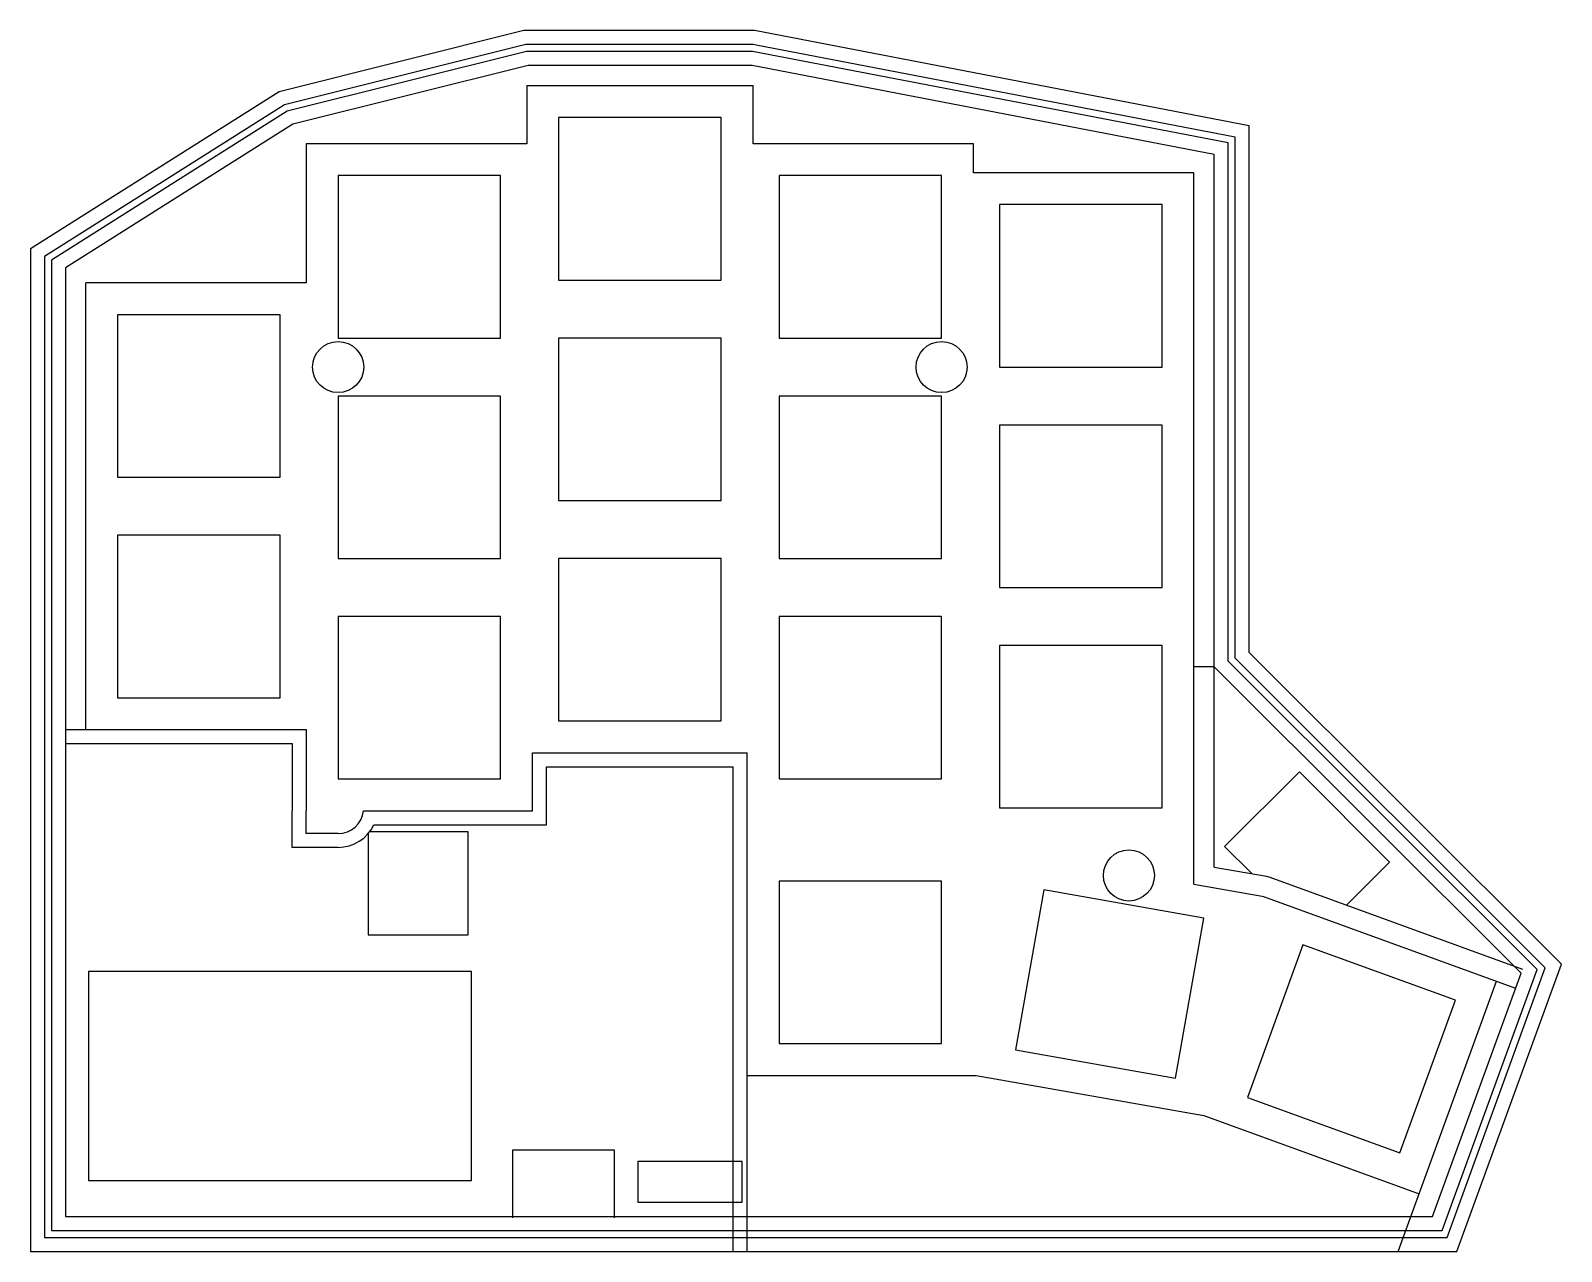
# Model space of a CAD drawing. Header units: millimetres. Extents: x 156 to 287, y -116 to -11.
import ezdxf

# ---------------------------------------------------------------- set-up
doc = ezdxf.new("R2010")
doc.units = ezdxf.units.MM
doc.layers.get('0').update_dxf_attribs({"linetype": 'CONTINUOUS'})

msp = doc.modelspace()

# ---------------------------------------------------------------- linework, layer by layer
for p, q in [((217.75, -15.25), (198.25, -15.25)), ((198.25, -15.25), (198.25, -20.25)), ((217.75, -20.25), (217.75, -15.25)), ((198.25, -20.25), (179.25, -20.25)), ((179.25, -20.25), (179.25, -32.25)), ((236.75, -20.25), (217.75, -20.25)), ((236.75, -22.75), (236.75, -20.25)), ((255.75, -22.75), (236.75, -22.75)), ((255.75, -65.34), (255.75, -22.75)), ((160.25, -70.75), (160.25, -32.25)), ((179.25, -32.25), (160.25, -32.25)), ((257.5, -65.34), (255.75, -65.34)), ((255.75, -84.06), (255.75, -65.34)), ((257.5, -82.59), (257.5, -65.34)), ((158.5, -70.75), (179.25, -70.75)), ((179.25, -70.75), (179.25, -77.75)), ((158.5, -71.95), (178.05, -71.95)), ((178.05, -71.95), (178.05, -77.75)), ((198.75, -77.75), (198.75, -72.75)), ((198.75, -72.75), (217.25, -72.75)), ((217.25, -115.72), (217.25, -72.75)), ((199.95, -78.95), (199.95, -73.95)), ((199.95, -73.95), (216.05, -73.95)), ((216.05, -115.72), (216.05, -73.95)), ((264.83, -74.39), (258.39, -80.83)), ((272.61, -82.17), (264.83, -74.39)), ((178.05, -80.9), (178.05, -77.75)), ((179.25, -79.7), (179.25, -77.75)), ((184.19, -77.75), (198.75, -77.75)), ((185.08, -78.95), (199.95, -78.95)), ((182, -79.7), (179.25, -79.7)), ((184.6, -79.69), (184.6, -88.45)), ((193.2, -79.55), (184.71, -79.55)), ((193.2, -88.45), (193.2, -79.55)), ((182, -80.9), (178.05, -80.9)), ((258.39, -80.83), (260.73, -83.16)), ((257.5, -82.59), (261.99, -83.38)), ((268.9, -85.87), (272.61, -82.17)), ((255.75, -84.06), (261.61, -85.09)), ((261.99, -83.38), (262.28, -83.46)), ((262.28, -83.46), (284.06, -91.39)), ((261.61, -85.09), (261.75, -85.13)), ((261.75, -85.13), (283.46, -93.03)), ((184.6, -88.45), (193.2, -88.45)), ((273.34, -115.72), (281.82, -92.43)), ((217.25, -100.55), (236.97, -100.55)), ((236.97, -100.55), (256.61, -104.01)), ((256.61, -104.01), (275.15, -110.76)), ((197.03, -106.99), (197.03, -112.84)), ((205.82, -106.99), (197.03, -106.99)), ((205.82, -112.84), (205.82, -106.99))]:
    msp.add_line(p, q)
for points in [[(155.5, -115.72), (278.4, -115.72), (287.41, -90.96), (260.5, -64.09), (260.5, -18.7), (217.88, -10.5), (198.01, -10.5), (176.91, -15.78), (155.5, -29.3)], [(156.7, -114.52), (277.56, -114.52), (286.02, -91.27), (259.3, -64.59), (259.3, -19.69), (218.03, -11.75), (217.77, -11.7), (198.16, -11.7), (177.38, -16.89), (156.7, -29.96)], [(157.3, -113.92), (277.14, -113.92), (285.32, -91.42), (258.7, -64.84), (258.7, -20.18), (217.71, -12.3), (198.23, -12.3), (177.62, -17.45), (157.3, -30.29)], [(158.5, -112.72), (276.29, -112.72), (283.93, -91.73), (257.5, -65.34), (257.5, -21.17), (217.69, -13.52), (217.6, -13.5), (198.38, -13.5), (178.1, -18.57), (158.5, -30.95)], [(201, -32), (215, -32), (215, -18), (201, -18)], [(182, -37), (196, -37), (196, -23), (182, -23)], [(220, -37), (234, -37), (234, -23), (220, -23)], [(239, -39.5), (253, -39.5), (253, -25.5), (239, -25.5)], [(163, -49), (177, -49), (177, -35), (163, -35)], [(201, -51), (215, -51), (215, -37), (201, -37)], [(182, -56), (196, -56), (196, -42), (182, -42)], [(220, -56), (234, -56), (234, -42), (220, -42)], [(239, -58.5), (253, -58.5), (253, -44.5), (239, -44.5)], [(163, -68), (177, -68), (177, -54), (163, -54)], [(201, -70), (215, -70), (215, -56), (201, -56)], [(182, -75), (196, -75), (196, -61), (182, -61)], [(220, -75), (234, -75), (234, -61), (220, -61)], [(239, -77.5), (253, -77.5), (253, -63.5), (239, -63.5)], [(220, -97.8), (234, -97.8), (234, -83.8), (220, -83.8)], [(240.38, -98.36), (254.16, -100.79), (256.6, -87), (242.81, -84.57)], [(260.35, -102.45), (273.5, -107.23), (278.29, -94.08), (265.14, -89.29)], [(160.5, -109.61), (193.5, -109.61), (193.5, -91.61), (160.5, -91.61)], [(207.82, -111.48), (216.82, -111.48), (216.82, -107.97), (207.82, -107.97)]]:
    msp.add_lwpolyline(points, close=True)
for centre in [(182, -39.5), (234, -39.5), (250.14, -83.32)]:
    msp.add_circle(centre, 2.2)
for radius, end in [(2.2, 353.475), (3.4, 334.7562)]:
    msp.add_arc((182, -77.5), radius, 270, end)

doc.saveas('drawing.dxf')
